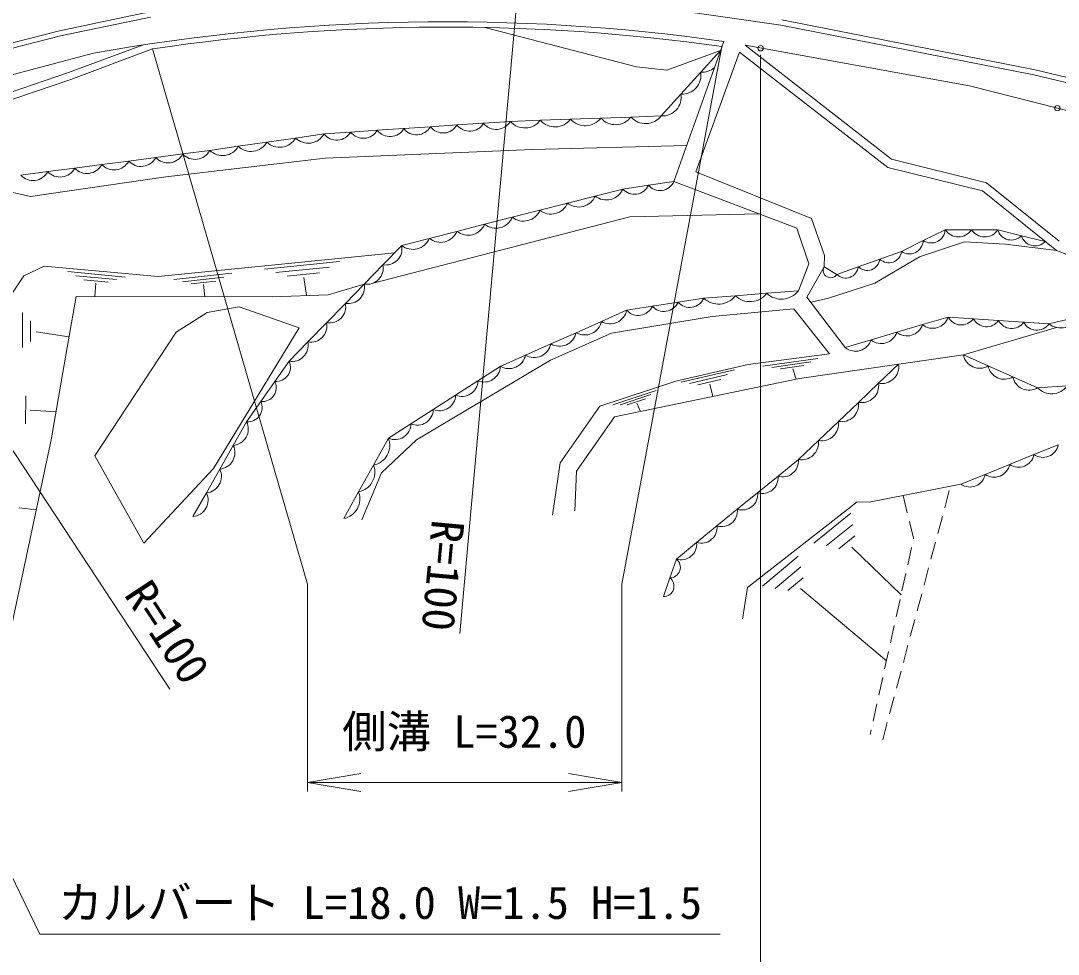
# Model space of a CAD drawing. Units: millimetres, scale not verified. Extents: x 40000 to 680000, y 20000 to 380000.
# Drawn here: x 321056 to 379386, y 238979 to 291465 of the extents above; entities that cross this region are included whole.
import ezdxf
from ezdxf.enums import TextEntityAlignment as Align

# ---------------------------------------------------------------- set-up
doc = ezdxf.new("R2010")
doc.units = ezdxf.units.MM
doc.header["$LTSCALE"] = 1000
doc.linetypes.add('CHAIN', pattern=[18.5, 12, -1.5, 3.5, -1.5])
for name, color, linetype, lineweight in [('M-BMK', 2, 'CHAIN', 13), ('M-STR-HTXT', 7, 'Continuous', 13), ('M-WORK', 1, 'Continuous', 13)]:
    doc.layers.add(name, color=color, linetype=linetype, lineweight=lineweight)
doc.styles.add('ＭＳ ゴシック', font='')
doc.styles.get('ＭＳ ゴシック').set_extended_font_data('MS Gothic')

# ---------------------------------------------------------------- blocks, each defined once
blk = doc.blocks.new('open_arrow')
at = {"color": 0, "linetype": 'Continuous', "lineweight": -2}
blk.add_lwpolyline([(7.5, 1.25), (0, 0), (7.5, -1.25)], dxfattribs=at)

msp = doc.modelspace()

# ---------------------------------------------------------------- linework, layer by layer
at = {"layer": 'M-BMK'}
msp.add_arc((344635, 196797), 100000, 87.31208, 112.58861, dxfattribs=at)
at = {"layer": 'M-STR-HTXT'}
msp.add_lwpolyline([(300776, 284227), (322134, 240112), (360384, 240112)], dxfattribs=at)
at = {"layer": 'M-WORK'}
for p, q in [((349324, 296687), (345746, 257011)), ((323231, 290907), (328291, 291969)), ((323299, 290615), (328345, 291674)), ((357661, 292097), (363785, 291225)), ((355680, 288867), (347146, 291086)), ((363785, 291225), (378015, 288417)), ((363836, 291521), (378079, 288710)), ((316735, 289241), (323231, 290907)), ((316822, 288954), (323299, 290615)), ((323739, 288547), (327898, 290096)), ((360474, 290013), (354848, 259791)), ((360577, 290301), (357778, 282427)), ((361779, 290099), (374397, 287808)), ((361779, 290099), (370019, 283673)), ((316252, 287303), (325150, 289635)), ((323873, 288171), (328460, 289878)), ((328460, 289878), (337171, 259791)), ((360399, 289799), (357381, 288688)), ((361471, 289705), (359004, 282962)), ((359287, 288571), (360399, 289799)), ((361471, 289705), (369796, 283213)), ((362654, 289549), (362654, 233999)), ((306224, 289126), (329441, 253879)), ((357381, 288688), (355680, 288867)), ((312078, 284577), (323739, 288547)), ((312223, 284204), (323873, 288171)), ((358176, 287343), (359287, 288571)), ((378015, 288417), (390831, 285359)), ((378079, 288710), (390905, 285649)), ((374397, 287808), (404077, 280243)), ((357065, 286115), (358176, 287343)), ((348571, 285805), (350270, 285867)), ((350270, 285867), (351969, 285929)), ((351969, 285929), (353668, 285991)), ((353668, 285991), (355366, 286053)), ((355366, 286053), (357065, 286115)), ((339604, 285204), (341099, 285304)), ((341099, 285304), (342593, 285404)), ((342593, 285404), (344088, 285504)), ((344088, 285504), (345582, 285604)), ((345582, 285604), (347077, 285705)), ((347077, 285705), (348571, 285805)), ((334894, 284639), (336502, 284871)), ((336502, 284871), (338110, 285104)), ((338110, 285104), (339604, 285204)), ((330161, 283975), (331679, 284173)), ((331679, 284173), (333287, 284406)), ((333287, 284406), (334894, 284639)), ((338176, 283732), (349824, 284217)), ((349824, 284217), (358499, 284454)), ((325609, 283380), (327126, 283578)), ((327126, 283578), (328644, 283777)), ((328644, 283777), (330161, 283975)), ((329218, 282680), (338176, 283732)), ((370019, 283673), (375357, 282359)), ((315332, 283037), (321599, 281581)), ((321056, 282785), (322573, 282983)), ((322573, 282983), (324091, 283182)), ((324091, 283182), (325609, 283380)), ((359004, 282962), (365516, 280347)), ((369796, 283213), (375130, 281900)), ((321599, 281581), (329218, 282680)), ((356344, 282215), (357778, 282427)), ((357778, 282427), (364692, 279800)), ((375357, 282359), (379436, 279063)), ((353355, 281607), (354909, 282004)), ((354909, 282004), (356344, 282215)), ((375130, 281900), (379285, 278541)), ((350245, 280814), (351800, 281210)), ((351800, 281210), (353355, 281607)), ((348691, 280417), (350245, 280814)), ((362565, 280608), (355306, 280445)), ((340787, 276685), (355306, 280445)), ((345582, 279623), (347136, 280020)), ((347136, 280020), (348691, 280417)), ((365516, 280347), (366244, 278257)), ((344027, 279226), (345582, 279623)), ((364692, 279800), (365366, 277805)), ((373030, 279718), (371798, 279102)), ((374508, 279713), (373030, 279718)), ((375987, 279709), (374508, 279713)), ((377320, 279380), (375987, 279709)), ((341418, 277744), (342472, 278829)), ((342472, 278829), (344027, 279226)), ((371798, 279102), (370567, 278486)), ((374111, 279031), (371590, 278182)), ((376426, 278898), (374111, 279031)), ((379285, 278541), (376426, 278898)), ((378654, 279052), (377320, 279380)), ((328783, 277081), (342079, 278425)), ((366244, 278257), (366217, 277637)), ((370567, 278486), (369357, 278058)), ((379285, 278541), (385526, 276174)), ((321237, 277131), (322370, 277657)), ((322370, 277657), (328783, 277081)), ((334756, 277501), (338974, 277925)), ((340363, 276659), (341418, 277744)), ((365366, 277805), (364773, 276281)), ((369357, 278058), (368146, 277629)), ((371590, 278182), (369069, 276712)), ((320401, 275878), (321237, 277131)), ((323702, 277359), (326920, 277057)), ((324149, 277128), (326447, 276913)), ((329669, 276909), (332925, 277277)), ((335396, 277307), (338409, 277610)), ((336036, 277113), (337844, 277295)), ((366217, 277637), (365252, 275926)), ((366936, 277201), (366217, 277637)), ((368146, 277629), (366936, 277201)), ((324595, 276898), (325974, 276769)), ((325276, 276709), (325223, 275960)), ((330149, 276790), (332475, 277053)), ((330630, 276671), (332025, 276829)), ((331337, 276635), (331398, 275949)), ((336965, 277034), (337114, 276016)), ((338341, 276063), (340363, 276659)), ((339308, 275573), (340363, 276659)), ((369069, 276712), (366413, 275849)), ((323737, 273519), (324165, 275962)), ((324165, 275962), (335206, 275942)), ((335206, 275942), (338341, 276063)), ((361232, 276003), (359461, 275863)), ((363002, 276142), (361232, 276003)), ((364773, 276281), (363002, 276142)), ((367414, 273091), (365252, 275926)), ((331538, 275056), (333338, 275379)), ((333338, 275379), (336715, 274206)), ((338253, 274488), (339308, 275573)), ((356567, 275414), (355120, 275189)), ((358014, 275639), (356567, 275414)), ((359461, 275863), (358014, 275639)), ((366413, 275849), (365468, 275643)), ((321146, 273102), (321152, 275057)), ((329799, 273964), (331538, 275056)), ((355120, 275189), (353699, 274558)), ((354272, 273898), (359935, 274842)), ((359935, 274842), (364512, 275267)), ((364512, 275267), (366520, 272732)), ((373198, 274807), (371752, 274378)), ((374613, 274709), (373198, 274807)), ((380517, 274814), (378860, 274416)), ((321609, 273425), (321613, 274598)), ((336715, 274206), (331902, 266299)), ((337198, 273403), (338253, 274488)), ((353699, 274558), (352278, 273927)), ((371752, 274378), (370306, 273949)), ((374054, 272675), (379283, 274222)), ((376029, 274612), (374613, 274709)), ((377444, 274514), (376029, 274612)), ((378860, 274416), (377444, 274514)), ((321919, 273966), (323768, 273694)), ((325228, 267007), (329799, 273964)), ((350835, 272388), (354272, 273898)), ((352278, 273927), (350857, 273296)), ((370306, 273949), (368860, 273520)), ((322766, 267907), (323737, 273519)), ((336143, 272318), (337198, 273403)), ((350857, 273296), (349436, 272665)), ((368860, 273520), (367414, 273091)), ((349436, 272665), (348015, 272034)), ((366520, 272732), (361950, 272139)), ((362784, 272044), (365874, 272484)), ((364833, 271354), (374054, 272675)), ((375444, 272061), (374054, 272675)), ((335347, 271185), (336143, 272318)), ((343312, 267899), (350835, 272388)), ((348015, 272034), (346759, 271226)), ((361950, 272139), (357892, 271209)), ((358189, 271153), (361179, 271841)), ((363275, 271965), (365482, 272279)), ((363766, 271886), (365090, 272074)), ((364461, 271885), (364658, 271317)), ((370413, 272153), (369285, 271082)), ((376834, 271446), (375444, 272061)), ((354430, 269188), (364833, 271354)), ((358658, 271078), (360794, 271569)), ((359127, 271002), (360409, 271297)), ((378224, 270831), (376834, 271446)), ((334552, 270053), (335347, 271185)), ((346759, 271226), (345502, 270417)), ((357892, 271209), (353618, 269793)), ((354350, 269864), (356775, 270676)), ((359796, 271034), (359964, 270340)), ((369285, 271082), (368157, 270010)), ((379882, 270939), (378224, 270831)), ((321330, 268793), (321342, 270378)), ((345502, 270417), (344246, 269608)), ((354747, 269864), (356480, 270444)), ((355145, 269864), (356184, 270211)), ((321579, 269571), (323038, 269480)), ((333757, 268920), (334552, 270053)), ((344246, 269608), (342989, 268799)), ((353618, 269793), (351374, 266618)), ((355699, 269960), (355904, 269495)), ((368157, 270010), (367029, 268938)), ((333003, 267586), (333757, 268920)), ((352304, 266137), (354430, 269188)), ((367029, 268938), (365901, 267867)), ((342989, 268799), (341733, 267990)), ((320491, 257230), (322766, 267907)), ((341733, 267990), (340892, 266485)), ((341344, 266039), (343312, 267899)), ((365901, 267867), (364773, 266795)), ((332248, 266253), (333003, 267586)), ((378017, 267071), (379386, 267626)), ((327979, 262093), (325228, 267007)), ((351374, 266618), (350949, 263666)), ((364773, 266795), (363630, 265863)), ((376649, 266515), (378017, 267071)), ((331902, 266299), (327979, 262093)), ((331494, 264919), (332248, 266253)), ((340892, 266485), (340052, 264979)), ((340238, 263410), (341344, 266039)), ((352210, 263912), (352304, 266137)), ((375280, 265960), (376649, 266515)), ((363630, 265863), (362486, 264930)), ((373911, 265404), (368754, 264393)), ((373911, 265404), (375280, 265960)), ((330740, 263585), (331494, 264919)), ((340052, 264979), (339212, 263474)), ((362486, 264930), (361343, 263998)), ((373000, 264082), (373258, 265048)), ((368087, 264413), (361909, 259600)), ((368754, 264393), (368087, 264413)), ((370658, 264766), (370899, 263796)), ((320969, 264083), (321928, 263971)), ((361343, 263998), (360200, 263065)), ((365635, 262099), (367721, 263779)), ((366345, 261939), (367835, 263139)), ((371020, 263311), (371256, 262364)), ((372613, 262633), (372871, 263599)), ((360200, 263065), (359057, 262133)), ((367055, 261780), (367949, 262500)), ((359057, 262133), (357914, 261200)), ((371256, 262364), (371250, 262340)), ((372226, 261183), (372484, 262150)), ((362753, 259672), (364763, 261357)), ((367777, 261874), (370550, 259185)), ((371142, 261852), (370925, 260876)), ((357914, 261200), (357550, 260142)), ((363470, 259551), (364906, 260754)), ((364187, 259429), (365048, 260151)), ((370817, 260388), (370600, 259411)), ((371839, 259734), (372097, 260700)), ((337171, 259791), (337171, 248135)), ((354848, 259791), (354848, 248135)), ((357550, 260142), (357186, 259084)), ((361909, 259600), (361636, 257811)), ((364904, 259549), (369728, 255481)), ((371452, 258285), (371710, 259251)), ((370492, 258923), (370275, 257947)), ((370167, 257459), (369950, 256483)), ((371065, 256836), (371323, 257802)), ((370678, 255387), (370936, 256353)), ((369841, 255994), (369625, 255018)), ((370291, 253937), (370549, 254904)), ((369516, 254530), (369300, 253554)), ((369903, 252488), (370161, 253454)), ((369191, 253066), (368975, 252090)), ((369516, 251039), (369774, 252005)), ((368866, 251601), (368809, 251342)), ((337171, 248635), (354848, 248635))]:
    msp.add_line(p, q, dxfattribs=at)
for centre in [(362654, 289921), (379335, 286550)]:
    msp.add_circle(centre, 150, dxfattribs=at)
for centre, radius, start, end in [((344927, 180267), 111142, 81.90527, 100.2498), ((344927, 180267), 110842, 81.93674, 98.54372), ((359356, 289626), 1057, 266.30008, 311.4427), ((358244, 288398), 1057, 266.30008, 9.42419), ((357133, 287170), 1057, 266.30008, 9.42419), ((349395, 286538), 1103, 221.68353, 322.49812), ((351094, 286600), 1103, 221.68353, 322.49812), ((352793, 286662), 1103, 221.68353, 322.49812), ((354491, 286724), 1103, 221.68353, 322.49812), ((356190, 286786), 1103, 221.68353, 322.49812), ((340318, 285754), 901, 217.62128, 330.04608), ((341813, 285854), 901, 217.62128, 330.04608), ((343307, 285954), 901, 217.62128, 330.04608), ((344802, 286054), 901, 217.62128, 330.04608), ((346296, 286154), 901, 217.62128, 330.04608), ((347791, 286255), 901, 217.62128, 330.04608), ((335609, 285373), 1025, 225.79163, 330.67032), ((337217, 285605), 1025, 225.79163, 330.67032), ((338824, 285654), 901, 217.62128, 330.04608), ((330851, 284602), 932, 222.25577, 332.63813), ((332394, 284908), 1025, 225.79163, 330.67032), ((334001, 285140), 1025, 225.79163, 330.67032), ((326298, 284007), 932, 222.25577, 332.63813), ((327816, 284205), 932, 222.25577, 332.63813), ((329334, 284403), 932, 222.25577, 332.63813), ((321746, 283412), 932, 222.25577, 332.63813), ((323263, 283610), 932, 222.25577, 332.63813), ((324781, 283808), 932, 222.25577, 332.63813), ((356994, 282773), 857, 220.59951, 336.15168), ((353982, 282391), 1004, 231.31787, 337.32385), ((355560, 282562), 857, 220.59951, 336.15168), ((350873, 281598), 1004, 231.31787, 337.32385), ((352428, 281995), 1004, 231.31787, 337.32385), ((349319, 281201), 1004, 231.31787, 337.32385), ((346209, 280407), 1004, 231.31787, 337.32385), ((347764, 280804), 1004, 231.31787, 337.32385), ((344655, 280010), 1004, 231.31787, 337.32385), ((372239, 279761), 792, 236.24155, 356.88855), ((373770, 280198), 883, 212.99062, 326.66108), ((375249, 280194), 883, 212.99062, 326.66108), ((376746, 279922), 789, 195.72194, 316.60728), ((341575, 278646), 916, 260.09222, 11.5318), ((343100, 279613), 1004, 231.31787, 337.32385), ((371007, 279145), 792, 236.24155, 356.88855), ((378080, 279594), 789, 195.72194, 316.60728), ((369857, 278569), 715, 225.63882, 353.34507), ((340520, 277561), 916, 260.09222, 11.5318), ((368646, 278141), 715, 225.63882, 353.34507), ((366587, 277437), 421, 151.62453, 325.9228), ((367436, 277712), 715, 225.63882, 353.34507), ((339465, 276476), 916, 260.09222, 11.5318), ((360285, 276716), 1186, 226.00152, 322.99604), ((362055, 276856), 1186, 226.00152, 322.99604), ((363826, 276995), 1186, 226.00152, 322.99604), ((338410, 275390), 916, 260.09222, 11.5318), ((355771, 275766), 870, 221.52959, 336.12315), ((357218, 275991), 870, 221.52959, 336.12315), ((358665, 276215), 870, 221.52959, 336.12315), ((354184, 275381), 955, 239.4854, 348.39922), ((372329, 275082), 911, 230.64699, 342.4163), ((373935, 275187), 829, 207.22115, 324.87911), ((379523, 275304), 1108, 233.21746, 333.78385), ((337355, 274305), 916, 260.09222, 11.5318), ((352763, 274750), 955, 239.4854, 348.39922), ((370883, 274653), 911, 230.64699, 342.4163), ((375351, 275089), 829, 207.22115, 324.87911), ((376766, 274991), 829, 207.22115, 324.87911), ((378182, 274893), 829, 207.22115, 324.87911), ((351342, 274119), 955, 239.4854, 348.39922), ((369438, 274224), 911, 230.64699, 342.4163), ((336300, 273220), 916, 260.09222, 11.5318), ((349921, 273488), 955, 239.4854, 348.39922), ((367992, 273795), 911, 230.64699, 342.4163), ((348500, 272858), 955, 239.4854, 348.39922), ((374960, 272845), 922, 190.61343, 301.67665), ((335419, 271980), 798, 264.85337, 24.97969), ((347117, 272049), 898, 246.44741, 359.09759), ((369466, 272021), 956, 259.11045, 7.95263), ((376350, 272230), 922, 190.61343, 301.67665), ((377740, 271616), 922, 190.61343, 301.67665), ((334624, 270848), 798, 264.85337, 24.97969), ((345861, 271240), 898, 246.44741, 359.09759), ((368337, 270949), 956, 259.11045, 7.95263), ((379010, 271547), 1063, 222.30665, 325.13598), ((344605, 270431), 898, 246.44741, 359.09759), ((333828, 269716), 798, 264.85337, 24.97969), ((343348, 269622), 898, 246.44741, 359.09759), ((367209, 269878), 956, 259.11045, 7.95263), ((332915, 268516), 934, 275.37826, 25.65566), ((366081, 268806), 956, 259.11045, 7.95263), ((342092, 268813), 898, 246.44741, 359.09759), ((340676, 267593), 1129, 281.04588, 20.61283), ((364953, 267734), 956, 259.11045, 7.95263), ((332161, 267182), 934, 275.37826, 25.65566), ((378520, 267795), 882, 235.21306, 348.96645), ((363898, 266701), 880, 252.2633, 6.14666), ((377152, 267239), 882, 235.21306, 348.96645), ((331407, 265848), 934, 275.37826, 25.65566), ((339836, 266087), 1129, 281.04588, 20.61283), ((375783, 266684), 882, 235.21306, 348.96645), ((362755, 265768), 880, 252.2633, 6.14666), ((374414, 266128), 882, 235.21306, 348.96645), ((330653, 264515), 934, 275.37826, 25.65566), ((338995, 264582), 1129, 281.04588, 20.61283), ((361611, 264836), 880, 252.2633, 6.14666), ((360468, 263903), 880, 252.2633, 6.14666), ((359325, 262971), 880, 252.2633, 6.14666), ((358182, 262038), 880, 252.2633, 6.14666), ((357551, 260733), 591, 269.90291, 52.13588), ((357187, 259675), 591, 269.90291, 52.13588)]:
    msp.add_arc(centre, radius, start, end, dxfattribs=at)

# ---------------------------------------------------------------- block references
at = {"layer": 'M-WORK', "xscale": 400, "yscale": 400}
msp.add_blockref('open_arrow', (337171, 248635), dxfattribs=at)
at = {"layer": 'M-WORK', "xscale": 400, "yscale": 400, "rotation": 180}
msp.add_blockref('open_arrow', (354848, 248635), dxfattribs=at)

# ---------------------------------------------------------------- texts
at = {"layer": 'M-STR-HTXT', "style": 'ＭＳ ゴシック'}
msp.add_text('カルバート L=18.0 W=1.5 H=1.5', height=1833, dxfattribs=at).set_placement((341259, 240412), align=Align.BOTTOM_CENTER)
at = {"layer": 'M-WORK', "style": 'ＭＳ ゴシック'}
for rotation, p in [(264.688, (343343, 260408)), (303.372, (328072, 256291))]:
    msp.add_text('R=100', height=1833, rotation=rotation, dxfattribs=at).set_placement(p, align=Align.BOTTOM_CENTER)
msp.add_text('側溝 L=32.0', height=1833, dxfattribs=at).set_placement((345991, 250038), align=Align.BOTTOM_CENTER)

doc.saveas('drawing.dxf')
